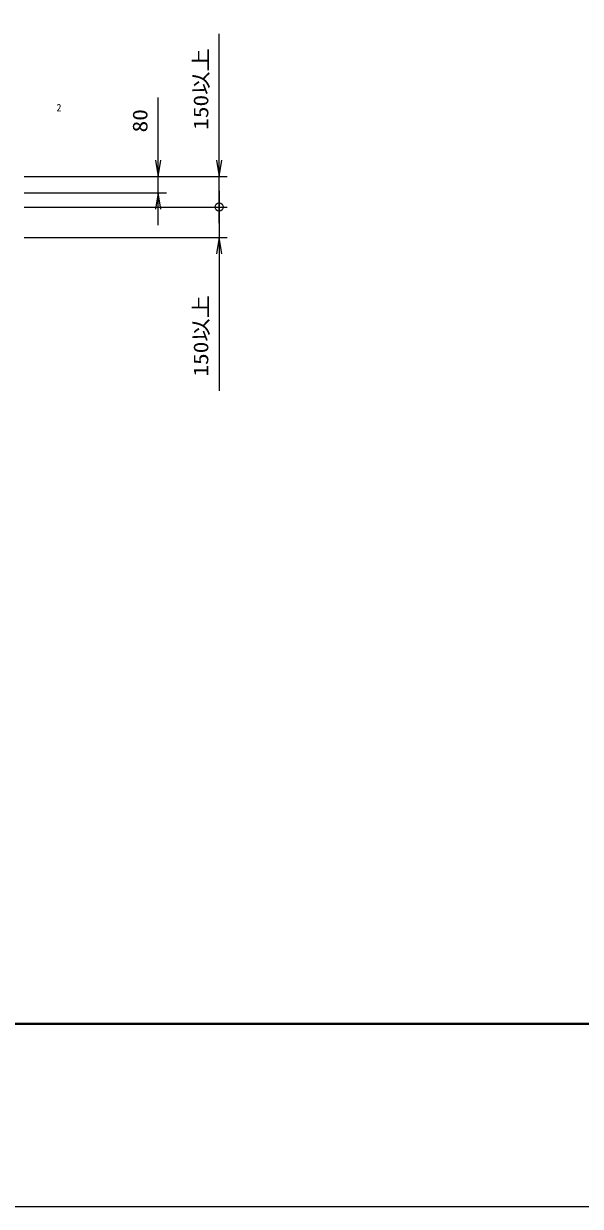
# Model space of a CAD drawing. Units: millimetres at full size; details may follow other scales. Extents: x 37600 to 71200, y -27760 to -4000.
# Drawn here: x 54187 to 56930, y -27760 to -21931 of the extents above; entities that cross this region are included whole.
import ezdxf
from ezdxf.enums import TextEntityAlignment as Align

# ---------------------------------------------------------------- set-up
doc = ezdxf.new("R2010")
doc.units = ezdxf.units.MM
doc.header["$LTSCALE"] = 80.0044
for name, color, linetype, lineweight in [('Defpoints_5', 5, 'Continuous', 13), ('図枠', 1, 'Continuous', 40), ('寸法', 6, 'Continuous', 13)]:
    doc.layers.add(name, color=color, linetype=linetype, lineweight=lineweight)
doc.styles.add('ＭＳ ゴシック', font='')
doc.styles.get('ＭＳ ゴシック').set_extended_font_data('MS Gothic')

# ---------------------------------------------------------------- blocks, each defined once
blk = doc.blocks.new('dimension_origin')
at = {"color": 0, "linetype": 'Continuous', "lineweight": -2}
blk.add_circle((0, 0), 1.25, dxfattribs=at)
blk = doc.blocks.new('open_arrow')
at = {"color": 0, "linetype": 'Continuous', "lineweight": -2}
blk.add_lwpolyline([(7.5, 1.25), (0, 0), (7.5, -1.25)], dxfattribs=at)

msp = doc.modelspace()

# ---------------------------------------------------------------- linework, layer by layer
at = {"layer": 'Defpoints_5'}
msp.add_lwpolyline([(37600, -27760), (71200, -27760), (71200, -4000), (37600, -4000)], close=True, dxfattribs=at)
at = {"layer": '図枠'}
msp.add_lwpolyline([(38500, -26860), (70300, -26860), (70300, -4900), (38500, -4900)], close=True, dxfattribs=at)
at = {"layer": '寸法'}
for p, q in [((55150, -22915), (55150, -21981.67)), ((54850, -22925), (54850, -22295)), ((54190, -22685), (55190, -22685)), ((54190, -22685), (54890, -22685)), ((54190, -22765), (54890, -22765)), ((55150, -22755), (55150, -23741.33)), ((54190, -22835), (55190, -22835)), ((54190, -22835), (55190, -22835)), ((54190, -22985), (55190, -22985))]:
    msp.add_line(p, q, dxfattribs=at)

# ---------------------------------------------------------------- block references
for name, p, xscale, yscale, rotation in [('open_arrow', (54850, -22685), 10.7, 10.7, 90), ('open_arrow', (55150, -22685), 10.7, 10.7, 90), ('open_arrow', (54850, -22765), 10.7, 10.7, 270), ('dimension_origin', (55150, -22835), 16, 16, 270), ('dimension_origin', (55150, -22835), 16, 16, 90), ('open_arrow', (55150, -22985), 10.7, 10.7, 270)]:
    msp.add_blockref(name, p, dxfattribs=dict(at, xscale=xscale, yscale=yscale, rotation=rotation))

# ---------------------------------------------------------------- texts
at = {"layer": '寸法', "style": 'ＭＳ ゴシック', "width": 1.15}
for s, p in [('150以上', (55060, -22253.33)), ('80', (54760, -22410)), ('150以上', (55060, -23469.67))]:
    msp.add_text(s, height=73.31, rotation=90, dxfattribs=at).set_placement(p, align=Align.MIDDLE_CENTER)
at = {"layer": '寸法', "color": 3, "style": 'ＭＳ ゴシック'}
msp.add_text('2', height=36.66, dxfattribs=at).set_placement((54348.05, -22375), align=Align.BOTTOM_LEFT)

doc.saveas('drawing.dxf')
